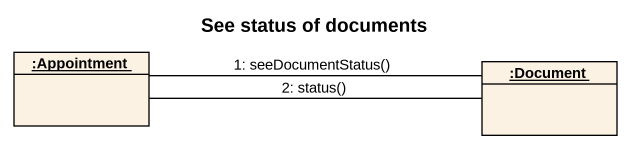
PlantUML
@startuml
title See status of documents
hide circle
hide empty members
object ":Appointment" as Appointment
object ":Document" as Document
Appointment -right- Document : 1: seeDocumentStatus()
Document -left- Appointment : 2: status()
@enduml
